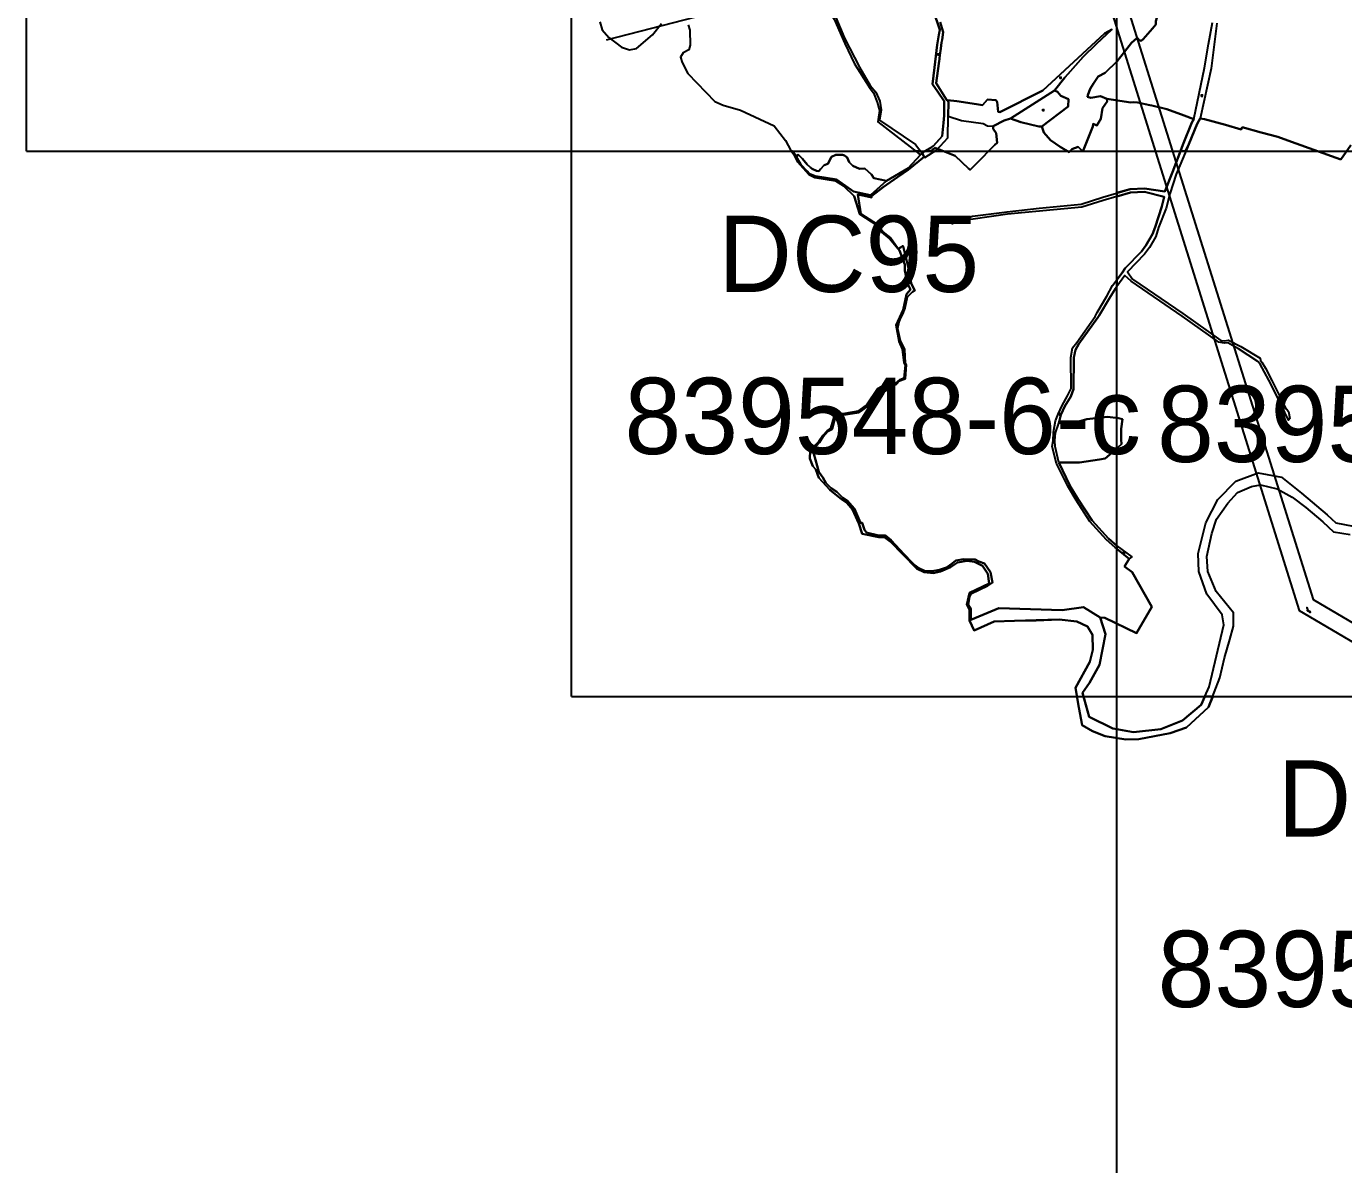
# Model space of a CAD drawing. Extents: x 548357 to 553070, y 1834500 to 1842500.
# Drawn here: x 549500 to 550708, y 1836570 to 1837615 of the extents above; entities that cross this region are included whole.
import ezdxf

# ---------------------------------------------------------------- set-up
doc = ezdxf.new("R2010")
doc.units = 0
for name, color, linetype in [('Level 10', 7, 'Continuous'), ('Level 11', 7, 'Continuous'), ('Level 2', 7, 'Continuous'), ('Level 23', 7, 'Continuous'), ('Level 30', 7, 'Continuous'), ('Level 52', 7, 'Continuous'), ('Level 55', 7, 'Continuous'), ('Level 61', 7, 'Continuous'), ('Level 62', 7, 'Continuous'), ('Level 8', 7, 'Continuous')]:
    doc.layers.add(name, color=color, linetype=linetype)

msp = doc.modelspace()

# ---------------------------------------------------------------- linework, layer by layer
at = {"layer": 'Level 10'}
for p, q in [((550402.5, 1837530), (550442.7, 1837555.9)), ((550500, 1837375.9), (550500, 1837382.2)), ((550500, 1837135.3), (550500, 1837138.2))]:
    msp.add_line(p, q, dxfattribs=at)
for points in [[(550152.7, 1837872.3), (550151, 1837850.9), (550152.6, 1837836.9), (550154.2, 1837820.1), (550163.3, 1837793.6), (550180.8, 1837767.5), (550203.3, 1837724.4), (550205.9, 1837714.7), (550214.3, 1837681.2), (550217.2, 1837670.6), (550227.2, 1837644.2), (550232.8, 1837633.6), (550240.7, 1837621.1), (550250.6, 1837598.8), (550259.5, 1837580.3), (550262.1, 1837576), (550273.8, 1837557.7), (550276.7, 1837553.6), (550280.1, 1837545), (550282.4, 1837537.6), (550281.1, 1837529.1), (550280.8, 1837527.2), (550320, 1837496.9), (550320, 1837496.9)], [(550324, 1837500), (550330.2, 1837503.9), (550330.9, 1837504.4), (550331.8, 1837504.9), (550339.9, 1837513.9), (550341.1, 1837526.1), (550341.7, 1837532.8), (550341.7, 1837545.9), (550335.9, 1837554.6), (550331, 1837561.7), (550332.8, 1837576.9), (550335.2, 1837597.6), (550336.8, 1837607), (550337.6, 1837611.4), (550331.7, 1837629.4)], [(550338, 1837618.5), (550340.6, 1837609.3), (550339.7, 1837602.4), (550339.3, 1837599.8), (550338.6, 1837594.4), (550337.8, 1837588.2), (550337.4, 1837585.2), (550337.3, 1837584.6), (550337.3, 1837584.6), (550337, 1837582.6), (550335.9, 1837573.7), (550334.4, 1837562.4), (550344.2, 1837546.9), (550344.8, 1837546.8)], [(550500, 1837382.2), (550504.8, 1837388.4), (550507.7, 1837392.8), (550522.5, 1837408), (550526.6, 1837413.6), (550532.6, 1837424), (550535, 1837430.3), (550541.2, 1837449.3), (550543.5, 1837458.3), (550525.3, 1837462.8), (550512.6, 1837462.3), (550487.5, 1837455), (550467.9, 1837448.7), (550399.7, 1837442.4), (550368.1, 1837437.8), (550353.9, 1837436.6), (550349.1, 1837433.4), (550347.1, 1837435.8), (550354, 1837438.8), (550365.7, 1837439.9), (550367.6, 1837440.4), (550399.3, 1837444.5), (550428.7, 1837448), (550467.2, 1837451.5), (550487, 1837458), (550512.1, 1837465.3), (550525.3, 1837465.9), (550544.1, 1837463), (550551, 1837480.9), (550561.2, 1837507.6), (550568.8, 1837526.6), (550570.5, 1837529.6), (550580.4, 1837576.6), (550583.9, 1837598.2), (550587.6, 1837618.2)], [(550591.8, 1837617.6), (550586.5, 1837576), (550576.3, 1837530.1), (550575.3, 1837527.9), (550573.6, 1837525.1), (550565.9, 1837506.6), (550554.3, 1837479.1), (550548.7, 1837460.9), (550545.1, 1837448), (550538.3, 1837430.1), (550535.6, 1837422), (550529.8, 1837411.7), (550525.4, 1837405.7), (550509.8, 1837389.4), (550514.3, 1837382.7), (550560.5, 1837351.2), (550595.2, 1837326.6), (550598.6, 1837326.2), (550602.3, 1837326.7), (550613.8, 1837321), (550631.4, 1837310.2), (550631.8, 1837308.2), (550633, 1837306.6), (550636.4, 1837301.1), (550642, 1837289.8), (550650, 1837273.9), (550655.1, 1837263.7), (550656.3, 1837262.9), (550657.3, 1837261.3), (550658.7, 1837254.8), (550657.4, 1837253.4), (550647.4, 1837274.4), (550639.4, 1837290.2), (550631.3, 1837304.8), (550629.4, 1837307.1), (550611.5, 1837318.8), (550601.8, 1837324.3), (550598.6, 1837324.1), (550593.6, 1837324.8), (550559.9, 1837348.7), (550513.1, 1837380.8), (550507.2, 1837386), (550500, 1837375.9)], [(550344.8, 1837546.8), (550353.2, 1837546.1), (550371.2, 1837543.3), (550376.7, 1837542.5), (550381.4, 1837547.4), (550388.9, 1837546.9), (550390.1, 1837545.5), (550391.1, 1837536.2), (550392.7, 1837535.8), (550432, 1837555.7), (550488.7, 1837608.2), (550495.4, 1837611.7), (550481.3, 1837598.5), (550469, 1837586.8), (550455.1, 1837570.7), (550452.3, 1837567.8), (550442.7, 1837555.9)], [(550442.7, 1837555.9), (550445.5, 1837554.6), (550448.7, 1837550.8), (550455.6, 1837548), (550455.3, 1837541.2), (550431.1, 1837522.8), (550428.5, 1837522.7), (550411.9, 1837526.8), (550402.5, 1837530)], [(550344.8, 1837546.8), (550345.6, 1837545.1), (550345.4, 1837532.3)], [(550323.4, 1837495.1), (550323.4, 1837495.1), (550323.9, 1837494.4), (550334.8, 1837501.3), (550345, 1837512.3), (550345.4, 1837532.3)], [(550345.4, 1837532.3), (550357.5, 1837528.4), (550377.5, 1837525.5), (550381.4, 1837523.4), (550386.7, 1837523.1), (550396.6, 1837528.2), (550402.5, 1837530)], [(550580.6, 1837000), (550587.9, 1837000), (550584.1, 1836990.1), (550563.8, 1836971.5), (550548.8, 1836966.2), (550520.2, 1836960.6), (550508.2, 1836960.3), (550489.2, 1836963.5), (550477.7, 1836968.2), (550468.3, 1836973.6), (550465.2, 1836989.7), (550462.1, 1837007.8), (550475.3, 1837031.7), (550478.1, 1837042.8), (550477.8, 1837056.5), (550473.2, 1837064.2), (550463.4, 1837068.7), (550447, 1837070.4), (550426.1, 1837069.8), (550406.1, 1837069.4), (550387.4, 1837068.7), (550369.2, 1837060.4), (550364.8, 1837069.6), (550364.9, 1837079.8), (550362.4, 1837084.3), (550365, 1837095), (550383, 1837103.6), (550381.8, 1837112.5), (550376.7, 1837119.7), (550369.6, 1837123.5), (550362.7, 1837124.3), (550354, 1837122.7), (550347.5, 1837118.6), (550338.3, 1837114.7), (550331.9, 1837113.1), (550323.2, 1837113.8), (550316.3, 1837117.3), (550292.1, 1837142.2), (550287.2, 1837145.7), (550281.4, 1837146.1), (550266.5, 1837149.2), (550263.5, 1837158.7), (550257.5, 1837171.4), (550252.3, 1837177.4), (550247.7, 1837180.6), (550236.8, 1837189.6), (550226.8, 1837200.4), (550224, 1837208), (550221.1, 1837211.2), (550218.6, 1837218.1), (550218.8, 1837225.1), (550220.6, 1837227.3), (550226.4, 1837233.6), (550230.4, 1837239.3), (550234.3, 1837243.5), (550237.7, 1837246.1), (550240.7, 1837256.4), (550244.3, 1837259.1), (550248.7, 1837259.2), (550262.9, 1837261.7), (550270.5, 1837267), (550280.5, 1837282.2), (550284.5, 1837284.4), (550286.9, 1837281.1), (550291.1, 1837285), (550297.3, 1837287.4), (550300.9, 1837290.4), (550304.9, 1837291.9), (550306.2, 1837303.9), (550305, 1837306), (550303.5, 1837318.5), (550300.3, 1837325.7), (550297.7, 1837340.4), (550303.9, 1837354.7), (550307, 1837368.9), (550310.7, 1837373.3), (550308.3, 1837378.2), (550305.6, 1837390.5), (550305.7, 1837396.3), (550300.6, 1837409), (550291.6, 1837420), (550284.4, 1837425.8), (550279.9, 1837432.2), (550264.4, 1837442.4), (550259.2, 1837458.9), (550249.4, 1837468.2), (550242.1, 1837472.9), (550223.1, 1837475.9), (550217.4, 1837478.7), (550207.4, 1837490), (550204.2, 1837496.9), (550201.6, 1837500), (550201.6, 1837500), (550202.6, 1837500), (550204.7, 1837497.3), (550210.1, 1837488), (550216.1, 1837481.8), (550218.3, 1837479.3), (550223.4, 1837477.1), (550231.6, 1837476.1), (550242.8, 1837474.1), (550248, 1837470.4), (550251.2, 1837468.2), (550258.6, 1837463.1), (550274.1, 1837459.8), (550288.9, 1837472.9), (550308.6, 1837484.7), (550320, 1837496.9)], [(550323.4, 1837495.1), (550308.5, 1837482.9), (550298.8, 1837476.4), (550285.8, 1837467.1), (550275, 1837459), (550274.9, 1837457.7), (550273.7, 1837458.1), (550262.4, 1837460.5), (550265.1, 1837442.8), (550280.5, 1837433), (550285.5, 1837426.3), (550292.4, 1837420.7), (550299.5, 1837410.6), (550302.1, 1837412.1), (550303.1, 1837413), (550304.2, 1837413.1), (550310.6, 1837386.5), (550311.5, 1837378.7), (550314.7, 1837372.2), (550312.7, 1837371), (550311, 1837369.7), (550307.7, 1837366.1), (550305.5, 1837356.1), (550303.5, 1837350.5), (550301.4, 1837346.6), (550300, 1837343.2), (550299, 1837337.4), (550301.2, 1837326.6), (550305.3, 1837318.1), (550306, 1837305.8), (550306.9, 1837304.1), (550305.9, 1837291.4), (550300.7, 1837289.4), (550297.9, 1837286.3), (550291.9, 1837284.2), (550288.1, 1837280.2), (550286.3, 1837279.8), (550283.8, 1837282.7), (550281.6, 1837281.6), (550276.8, 1837274.3), (550271.6, 1837266.3), (550263.3, 1837260.3), (550247.8, 1837257.9), (550244.6, 1837258.1), (550241.7, 1837255.8), (550238.8, 1837245.1), (550234.7, 1837242.9), (550230.8, 1837238.5), (550227.4, 1837233), (550221.8, 1837226.9), (550221.7, 1837225), (550222, 1837222.5), (550226.7, 1837206), (550227.4, 1837205), (550230.3, 1837200.9), (550233, 1837196), (550237.9, 1837190.9), (550243.3, 1837187.6), (550248.6, 1837182), (550252.9, 1837179.5), (550259.3, 1837172), (550264.8, 1837159.2), (550266.6, 1837159.2), (550268.6, 1837152.8), (550270.5, 1837150.2), (550281.6, 1837147.7), (550287.8, 1837147.6), (550292.9, 1837143.3), (550305.1, 1837130.5), (550307, 1837128.3), (550310, 1837125.3), (550314.9, 1837120.4), (550318.3, 1837117.7), (550324.1, 1837114.9), (550330.3, 1837114.9), (550337.5, 1837116), (550343.7, 1837118.3), (550349.1, 1837121.8), (550352.3, 1837124.5), (550359.4, 1837126), (550370.1, 1837125.5), (550373.4, 1837123.6), (550378.7, 1837121.8), (550384.1, 1837113.8), (550385.9, 1837104.4), (550381.3, 1837101.5), (550366, 1837094.2), (550364.9, 1837091.2), (550363.8, 1837084.4), (550366.2, 1837080.4), (550366.1, 1837070.1), (550391.9, 1837080.8), (550449.9, 1837079.2), (550469.4, 1837081.8), (550484.8, 1837072.5), (550489.7, 1837057), (550484.2, 1837028.8), (550474.8, 1837012.4), (550468.6, 1837003.3), (550474.6, 1836981.1), (550496.3, 1836970.6), (550515.4, 1836967.2), (550540.2, 1836969.9), (550560.1, 1836977.9), (550577.2, 1836992.3), (550580.6, 1837000)], [(550320, 1837496.9), (550321.4, 1837498.4), (550324, 1837500), (550324, 1837500)], [(550323.4, 1837495.1), (550321.4, 1837498.4), (550324, 1837500)], [(550500, 1837135.3), (550498.5, 1837136.5), (550490.5, 1837143.6), (550475.2, 1837160.3), (550462.8, 1837179.9), (550454.9, 1837192.7), (550444.8, 1837213.7), (550440.8, 1837229.1), (550441.5, 1837234.4), (550441.9, 1837242.5), (550443.8, 1837252.7), (550446.3, 1837258.9), (550450, 1837266.9), (550454.8, 1837275.8), (550458, 1837282.3), (550457.9, 1837311), (550459.2, 1837319.7), (550463.4, 1837324.7), (550480.2, 1837348.4), (550482, 1837352.1), (550490.8, 1837367), (550495.9, 1837376.9), (550500, 1837382.2)], [(550500, 1837138.2), (550492.2, 1837144.9), (550477.3, 1837161.2), (550464.6, 1837180.9), (550456.8, 1837193.5), (550446.7, 1837214.6), (550443.3, 1837229.2), (550443.2, 1837234.5), (550443.8, 1837241.8), (550446.7, 1837250.5), (550448.7, 1837258.3), (550452.3, 1837266.1), (550457.7, 1837275.1), (550460.2, 1837281.7), (550460.6, 1837310.8), (550462.2, 1837318), (550465.2, 1837323.4), (550483.8, 1837349.4), (550493.2, 1837365.4), (550498.9, 1837374.3), (550500, 1837375.9)], [(550580.6, 1837000), (550584.6, 1837008.9), (550598.2, 1837065.5), (550596.5, 1837074.8), (550582.6, 1837093.9), (550575.3, 1837114.5), (550574.5, 1837131.1), (550581.7, 1837159.3), (550592.5, 1837180.5), (550609.2, 1837197.5), (550629.7, 1837205), (550650.9, 1837201), (550669.4, 1837186.3), (550692.8, 1837166.6), (550700.9, 1837159.3), (550724.5, 1837154.7)], [(550500, 1837138.2), (550500.1, 1837138.1), (550513.7, 1837127.9), (550511.2, 1837126.1), (550500, 1837135.3)]]:
    msp.add_lwpolyline(points, dxfattribs=at)
at = {"layer": 'Level 11'}
for p, q in [((550335.4, 1837588.8), (550334.7, 1837588.8)), ((550336, 1837589.4), (550335.4, 1837588.8)), ((550335.4, 1837588.8), (550336, 1837588.2)), ((550336, 1837590), (550336, 1837589.4)), ((550336.6, 1837588.8), (550336, 1837589.4)), ((550336, 1837588.2), (550336.6, 1837588.8)), ((550336, 1837588.2), (550336, 1837587.5)), ((550337.2, 1837588.8), (550336.6, 1837588.8)), ((550447.7, 1837567.4), (550447.1, 1837567.4)), ((550448.4, 1837568), (550447.7, 1837567.4)), ((550447.7, 1837567.4), (550448.4, 1837566.8)), ((550448.4, 1837568.6), (550448.4, 1837568)), ((550449, 1837567.4), (550448.4, 1837568)), ((550448.4, 1837566.8), (550449, 1837567.4)), ((550448.4, 1837566.8), (550448.4, 1837566.1)), ((550449.6, 1837567.4), (550449, 1837567.4)), ((550577.4, 1837551.1), (550576.8, 1837551.1)), ((550578, 1837551.7), (550577.4, 1837551.1)), ((550577.4, 1837551.1), (550578, 1837550.4)), ((550578, 1837552.3), (550578, 1837551.7)), ((550578.6, 1837551.1), (550578, 1837551.7)), ((550578, 1837550.4), (550578.6, 1837551.1)), ((550578, 1837550.4), (550578, 1837549.8)), ((550579.3, 1837551.1), (550578.6, 1837551.1)), ((550431.8, 1837537.8), (550431.2, 1837537.8)), ((550432.4, 1837538.4), (550431.8, 1837537.8)), ((550431.8, 1837537.8), (550432.4, 1837537.2)), ((550432.4, 1837539.1), (550432.4, 1837538.4)), ((550433.1, 1837537.8), (550432.4, 1837538.4)), ((550432.4, 1837537.2), (550433.1, 1837537.8)), ((550432.4, 1837537.2), (550432.4, 1837536.6)), ((550433.7, 1837537.8), (550433.1, 1837537.8)), ((550447, 1837258.7), (550446.3, 1837258.7)), ((550447.6, 1837259.3), (550447, 1837258.7)), ((550447, 1837258.7), (550447.6, 1837258.1)), ((550447.6, 1837260), (550447.6, 1837259.3)), ((550448.2, 1837258.7), (550447.6, 1837259.3)), ((550447.6, 1837258.1), (550448.2, 1837258.7)), ((550447.6, 1837258.1), (550447.6, 1837257.5)), ((550448.8, 1837258.7), (550448.2, 1837258.7)), ((550223.4, 1837230.2), (550222.8, 1837230.2)), ((550224, 1837230.8), (550223.4, 1837230.2)), ((550223.4, 1837230.2), (550224, 1837229.5)), ((550224, 1837231.4), (550224, 1837230.8)), ((550224.7, 1837230.2), (550224, 1837230.8)), ((550224, 1837229.5), (550224.7, 1837230.2)), ((550224, 1837229.5), (550224, 1837228.9)), ((550225.3, 1837230.2), (550224.7, 1837230.2)), ((550505.9, 1837131.7), (550505.3, 1837131.7)), ((550506.5, 1837132.3), (550505.9, 1837131.7)), ((550505.9, 1837131.7), (550506.5, 1837131.1)), ((550506.5, 1837132.9), (550506.5, 1837132.3)), ((550507.1, 1837131.7), (550506.5, 1837132.3)), ((550506.5, 1837131.1), (550507.1, 1837131.7)), ((550507.8, 1837131.7), (550507.1, 1837131.7)), ((550506.5, 1837131.1), (550506.5, 1837130.4))]:
    msp.add_line(p, q, dxfattribs=at)
for centre in [(550336, 1837588.8), (550448.4, 1837567.4), (550578, 1837551.1), (550432.4, 1837537.8), (550447.6, 1837258.7), (550224, 1837230.2), (550506.5, 1837131.7)]:
    msp.add_circle(centre, 0.15, dxfattribs=at)
at = {"layer": 'Level 2'}
for p, q in [((550402.5, 1837530), (550442.7, 1837555.9)), ((550442.7, 1837555.9), (550402.5, 1837530)), ((550344.8, 1837546.8), (550345.6, 1837545.1)), ((550345.6, 1837545.1), (550345.4, 1837532.3))]:
    msp.add_line(p, q, dxfattribs=at)
for points in [[(550331.7, 1837629.4), (550337.6, 1837611.4), (550336.8, 1837607), (550335.2, 1837597.6), (550332.8, 1837576.9), (550331, 1837561.7), (550335.9, 1837554.6), (550341.7, 1837545.9), (550341.7, 1837532.8), (550341.1, 1837526.1), (550339.9, 1837513.9), (550331.8, 1837504.9), (550330.9, 1837504.4), (550330.2, 1837503.9), (550324, 1837500), (550321.4, 1837498.4), (550323.4, 1837495.1), (550323.9, 1837494.4), (550334.8, 1837501.3), (550345, 1837512.3), (550345.4, 1837532.3), (550345.6, 1837545.1), (550344.8, 1837546.8), (550344.2, 1837546.9), (550334.4, 1837562.4), (550335.9, 1837573.7), (550337, 1837582.6), (550337.3, 1837584.6), (550337.3, 1837584.6), (550337.4, 1837585.2), (550337.8, 1837588.2), (550338.6, 1837594.4), (550339.3, 1837599.8), (550339.7, 1837602.4), (550340.6, 1837609.3), (550338, 1837618.5)], [(550442.7, 1837555.9), (550452.3, 1837567.8), (550455.1, 1837570.7), (550469, 1837586.8), (550481.3, 1837598.5), (550495.4, 1837611.7), (550488.7, 1837608.2), (550432, 1837555.7), (550392.7, 1837535.8), (550391.1, 1837536.2), (550390.1, 1837545.5), (550388.9, 1837546.9), (550381.4, 1837547.4), (550376.7, 1837542.5), (550371.2, 1837543.3), (550353.2, 1837546.1), (550344.8, 1837546.8)], [(550402.5, 1837530), (550411.9, 1837526.8), (550428.5, 1837522.7), (550431.1, 1837522.8), (550455.3, 1837541.2), (550455.6, 1837548), (550448.7, 1837550.8), (550445.5, 1837554.6), (550442.7, 1837555.9)], [(550345.4, 1837532.3), (550357.5, 1837528.4), (550377.5, 1837525.5), (550381.4, 1837523.4), (550386.7, 1837523.1), (550396.6, 1837528.2), (550402.5, 1837530)], [(550321.4, 1837498.4), (550320, 1837496.9), (550308.6, 1837484.7), (550288.9, 1837472.9), (550274.1, 1837459.8), (550258.6, 1837463.1), (550251.2, 1837468.2), (550248, 1837470.4), (550242.8, 1837474.1), (550231.6, 1837476.1), (550223.4, 1837477.1), (550218.3, 1837479.3), (550216.1, 1837481.8), (550210.1, 1837488), (550204.7, 1837497.3), (550202.6, 1837500), (550201.6, 1837500), (550204.2, 1837496.9), (550207.4, 1837490), (550217.4, 1837478.7), (550223.1, 1837475.9), (550242.1, 1837472.9), (550249.4, 1837468.2), (550259.2, 1837458.9), (550264.4, 1837442.4), (550279.9, 1837432.2), (550284.4, 1837425.8), (550291.6, 1837420), (550300.6, 1837409), (550305.7, 1837396.3), (550305.6, 1837390.5), (550308.3, 1837378.2), (550310.7, 1837373.3), (550307, 1837368.9), (550303.9, 1837354.7), (550297.7, 1837340.4), (550300.3, 1837325.7), (550303.5, 1837318.5), (550305, 1837306), (550306.2, 1837303.9), (550304.9, 1837291.9), (550300.9, 1837290.4), (550297.3, 1837287.4), (550291.1, 1837285), (550286.9, 1837281.1), (550284.5, 1837284.4), (550280.5, 1837282.2), (550270.5, 1837267), (550262.9, 1837261.7), (550248.7, 1837259.2), (550244.3, 1837259.1), (550240.7, 1837256.4), (550237.7, 1837246.1), (550234.3, 1837243.5), (550230.4, 1837239.3), (550226.4, 1837233.6), (550220.6, 1837227.3), (550218.8, 1837225.1), (550218.6, 1837218.1), (550221.1, 1837211.2), (550224, 1837208), (550226.8, 1837200.4), (550236.8, 1837189.6), (550247.7, 1837180.6), (550252.3, 1837177.4), (550257.5, 1837171.4), (550263.5, 1837158.7), (550266.5, 1837149.2), (550281.4, 1837146.1), (550287.2, 1837145.7), (550292.1, 1837142.2), (550316.3, 1837117.3), (550323.2, 1837113.8), (550331.9, 1837113.1), (550338.3, 1837114.7), (550347.5, 1837118.6), (550354, 1837122.7), (550362.7, 1837124.3), (550369.6, 1837123.5), (550376.7, 1837119.7), (550381.8, 1837112.5), (550383, 1837103.6), (550365, 1837095), (550362.4, 1837084.3), (550364.9, 1837079.8), (550364.8, 1837069.6), (550369.2, 1837060.4), (550387.4, 1837068.7), (550406.1, 1837069.4), (550426.1, 1837069.8), (550447, 1837070.4), (550463.4, 1837068.7), (550473.2, 1837064.2), (550477.8, 1837056.5), (550478.1, 1837042.8), (550475.3, 1837031.7), (550462.1, 1837007.8)], [(550311, 1837369.7), (550312.7, 1837371), (550314.7, 1837372.2), (550311.5, 1837378.7), (550310.6, 1837386.5), (550304.2, 1837413.1), (550303.1, 1837413), (550302.1, 1837412.1), (550299.5, 1837410.6), (550292.4, 1837420.7), (550285.5, 1837426.3), (550280.5, 1837433), (550265.1, 1837442.8), (550262.4, 1837460.5), (550273.7, 1837458.1), (550274.9, 1837457.7), (550275, 1837459), (550285.8, 1837467.1), (550298.8, 1837476.4), (550308.5, 1837482.9), (550323.4, 1837495.1), (550321.4, 1837498.4)], [(550462.1, 1837007.8), (550465.2, 1836989.7), (550468.3, 1836973.6), (550477.7, 1836968.2), (550489.2, 1836963.5), (550508.2, 1836960.3), (550520.2, 1836960.6), (550548.8, 1836966.2), (550563.8, 1836971.5), (550584.1, 1836990.1), (550587.9, 1837000), (550580.6, 1837000), (550577.2, 1836992.3), (550560.1, 1836977.9), (550540.2, 1836969.9), (550515.4, 1836967.2), (550496.3, 1836970.6), (550474.6, 1836981.1), (550468.6, 1837003.3), (550474.8, 1837012.4), (550484.2, 1837028.8), (550489.7, 1837057), (550484.8, 1837072.5), (550469.4, 1837081.8), (550449.9, 1837079.2), (550391.9, 1837080.8), (550366.1, 1837070.1), (550366.2, 1837080.4), (550363.8, 1837084.4), (550364.9, 1837091.2), (550366, 1837094.2), (550381.3, 1837101.5), (550385.9, 1837104.4), (550384.1, 1837113.8), (550378.7, 1837121.8), (550373.4, 1837123.6), (550370.1, 1837125.5), (550359.4, 1837126), (550352.3, 1837124.5), (550349.1, 1837121.8), (550343.7, 1837118.3), (550337.5, 1837116), (550330.3, 1837114.9), (550324.1, 1837114.9), (550318.3, 1837117.7), (550314.9, 1837120.4), (550310, 1837125.3), (550307, 1837128.3), (550305.1, 1837130.5), (550292.9, 1837143.3), (550287.8, 1837147.6), (550281.6, 1837147.7), (550270.5, 1837150.2), (550268.6, 1837152.8), (550266.6, 1837159.2), (550264.8, 1837159.2), (550259.3, 1837172), (550252.9, 1837179.5), (550248.6, 1837182), (550243.3, 1837187.6), (550237.9, 1837190.9), (550233, 1837196), (550230.3, 1837200.9), (550227.4, 1837205), (550226.7, 1837206), (550222, 1837222.5), (550221.7, 1837225), (550221.8, 1837226.9), (550227.4, 1837233), (550230.8, 1837238.5), (550234.7, 1837242.9), (550238.8, 1837245.1), (550241.7, 1837255.8), (550244.6, 1837258.1), (550247.8, 1837257.9), (550263.3, 1837260.3), (550271.6, 1837266.3), (550276.8, 1837274.3), (550281.6, 1837281.6), (550283.8, 1837282.7), (550286.3, 1837279.8), (550288.1, 1837280.2), (550291.9, 1837284.2), (550297.9, 1837286.3), (550300.7, 1837289.4), (550305.9, 1837291.4), (550306.9, 1837304.1), (550306, 1837305.8), (550305.3, 1837318.1), (550301.2, 1837326.6), (550299, 1837337.4), (550300, 1837343.2), (550301.4, 1837346.6), (550303.5, 1837350.5), (550305.5, 1837356.1), (550307.7, 1837366.1), (550311, 1837369.7)]]:
    msp.add_lwpolyline(points, dxfattribs=at)
at = {"layer": 'Level 23'}
msp.add_lwpolyline([(550242.2, 1837622.9), (550250.4, 1837603.8), (550263.9, 1837577.3), (550273.9, 1837560.5), (550278.9, 1837554.4), (550282.8, 1837546.1), (550283.9, 1837538), (550282.3, 1837528.5), (550315.4, 1837506.4), (550321.4, 1837498.4)], dxfattribs=at)
at = {"layer": 'Level 30'}
for points in [[(551348.5, 1837748.5), (550483.8, 1837722.1), (550485.2, 1837710), (550679.9, 1837088.9), (551354.5, 1836691.7), (551571.9, 1836563.7), (551789.1, 1836436.9), (552265, 1836150.2)], [(550031.9, 1837602.3), (550349, 1837684.3), (550351.6, 1837685), (550448.4, 1837710), (550459.8, 1837721.4), (550468.8, 1837721.6), (550470.5, 1837706.8), (550667.3, 1837078.9), (551346.9, 1836678.7), (551564.3, 1836550.7), (551781.4, 1836424), (552265.3, 1836132.4)]]:
    msp.add_lwpolyline(points, dxfattribs=at)
at = {"layer": 'Level 52'}
for p, q in [((550396.6, 1837528.2), (550402.5, 1837530)), ((550402.5, 1837530), (550411.9, 1837526.8)), ((550386.7, 1837523.1), (550396.6, 1837528.2)), ((550411.9, 1837526.8), (550428.5, 1837522.7)), ((550428.5, 1837522.7), (550431.1, 1837522.8)), ((550660.1, 1837508.6), (550705.5, 1837492.5)), ((550705.5, 1837492.5), (550660.1, 1837508.6)), ((550705.5, 1837492.5), (550714.7, 1837505.7)), ((550714.7, 1837505.7), (550705.5, 1837492.5)), ((550202.6, 1837500), (550201.6, 1837500)), ((550204.7, 1837497.3), (550202.6, 1837500)), ((550202.9, 1837499.6), (550204.7, 1837497.3)), ((550206.1, 1837494.8), (550204.7, 1837497.3)), ((550204.7, 1837497.3), (550206.1, 1837494.8)), ((550207.7, 1837497), (550206.1, 1837494.8)), ((550206.1, 1837494.8), (550207.7, 1837497)), ((550207.7, 1837497), (550211.6, 1837493.2)), ((550234.9, 1837488.6), (550238.3, 1837495.1)), ((550238.3, 1837495.1), (550242.3, 1837496.9)), ((550242.3, 1837496.9), (550248.4, 1837496.9)), ((550248.4, 1837496.9), (550250.2, 1837496.2)), ((550250.2, 1837496.2), (550252.7, 1837494.2)), ((550252.7, 1837494.2), (550254.4, 1837490.2)), ((550320, 1837496.9), (550308.6, 1837484.7)), ((550308.6, 1837484.7), (550320, 1837496.9)), ((550320.2, 1837500), (550316, 1837500)), ((550316, 1837500), (550320, 1837496.9)), ((550321.4, 1837498.4), (550320.2, 1837500)), ((550324, 1837500), (550321.4, 1837498.4)), ((550329.3, 1837500), (550324, 1837500)), ((550333.3, 1837503.3), (550329.3, 1837500)), ((550351.6, 1837495.9), (550333.3, 1837503.3)), ((550333.3, 1837503.3), (550351.6, 1837495.9)), ((550558.3, 1837500), (550563.1, 1837500)), ((550563.1, 1837500), (550558.3, 1837500)), ((550211.6, 1837493.2), (550215.9, 1837487.8)), ((550215.9, 1837487.8), (550219, 1837485.3)), ((550219, 1837485.3), (550220.5, 1837484)), ((550220.5, 1837484), (550224.5, 1837482.2)), ((550224.5, 1837482.2), (550226.7, 1837481.9)), ((550226.7, 1837481.9), (550228.3, 1837483.7)), ((550228.3, 1837483.7), (550231.7, 1837487.2)), ((550231.7, 1837487.2), (550234.9, 1837488.6)), ((550254.4, 1837490.2), (550257.8, 1837486.6)), ((550257.8, 1837486.6), (550263.9, 1837483.9)), ((550263.9, 1837483.9), (550268.8, 1837484.1)), ((550268.8, 1837484.1), (550274.9, 1837478.7)), ((550308.6, 1837484.7), (550288.9, 1837472.9)), ((550288.9, 1837472.9), (550308.6, 1837484.7)), ((550274.9, 1837478.7), (550277.2, 1837475.5)), ((550277.2, 1837475.5), (550288.9, 1837472.9)), ((550500, 1837458.6), (550500, 1837461.8)), ((550500, 1837461.8), (550500, 1837458.6)), ((550500, 1837375.9), (550500, 1837382.1)), ((550500, 1837382.1), (550500, 1837375.9)), ((550465.1, 1837252.3), (550446.7, 1837250.5)), ((550446.7, 1837250.5), (550465.1, 1837252.3)), ((550500, 1837135.3), (550500, 1837138.2)), ((550500, 1837138.2), (550500, 1837135.3)), ((550511.2, 1837126.1), (550500, 1837135.3)), ((550500, 1837135.3), (550511.2, 1837126.1)), ((550507, 1837119), (550511.2, 1837126.1)), ((550587.9, 1837000), (550580.6, 1837000)), ((550580.6, 1837000), (550587.9, 1837000))]:
    msp.add_line(p, q, dxfattribs=at)
for points in [[(550546.7, 1837638.9), (550545.6, 1837636.9), (550541.6, 1837633), (550538.1, 1837630.8), (550537.3, 1837624.7), (550536.6, 1837622.6), (550535.7, 1837619.4), (550535.6, 1837616.3), (550532.7, 1837612.8), (550526.4, 1837605.3), (550524.1, 1837602.9), (550522.4, 1837601.4), (550520.6, 1837601.9)], [(550520.6, 1837601.9), (550522.4, 1837601.4), (550524.1, 1837602.9), (550526.4, 1837605.3), (550532.7, 1837612.8), (550535.6, 1837616.3), (550535.7, 1837619.4), (550536.6, 1837622.6), (550537.3, 1837624.7), (550538.1, 1837630.8), (550541.6, 1837633), (550545.6, 1837636.9), (550546.7, 1837638.9)], [(550520.6, 1837601.9), (550519.3, 1837603.4), (550518.2, 1837603.9), (550513.5, 1837599.5), (550507.1, 1837591.3), (550500.3, 1837582.8), (550489.2, 1837572), (550483, 1837568.5), (550478.6, 1837562.3), (550475.5, 1837557.4), (550473.4, 1837551.5), (550473.2, 1837549.9)], [(550473.2, 1837549.9), (550473.4, 1837551.5), (550475.5, 1837557.4), (550478.6, 1837562.3), (550483, 1837568.5), (550489.2, 1837572), (550500.3, 1837582.8), (550507.1, 1837591.3), (550513.5, 1837599.5), (550518.2, 1837603.9), (550519.3, 1837603.4), (550520.6, 1837601.9)], [(550490.8, 1837548.1), (550491.1, 1837545.7), (550486.7, 1837539.7), (550485.2, 1837529.8), (550481.5, 1837523.6), (550478.2, 1837525.1), (550478.1, 1837522.7), (550468.7, 1837499.8), (550464.6, 1837504.2), (550458.7, 1837502), (550456.4, 1837499.2), (550448.1, 1837504), (550439.3, 1837510.2), (550433.1, 1837517.3), (550431.1, 1837522.8)], [(550431.1, 1837522.8), (550433.1, 1837517.3), (550439.3, 1837510.2), (550448.1, 1837504), (550456.4, 1837499.2), (550458.7, 1837502), (550464.6, 1837504.2), (550468.7, 1837499.8), (550478.1, 1837522.7), (550478.2, 1837525.1), (550481.5, 1837523.6), (550485.2, 1837529.8), (550486.7, 1837539.7), (550491.1, 1837545.7), (550490.8, 1837548.1)], [(550473.2, 1837549.9), (550476.1, 1837549.1), (550485.1, 1837550.5), (550490.8, 1837548.1)], [(550490.8, 1837548.1), (550485.1, 1837550.5), (550476.1, 1837549.1), (550473.2, 1837549.9)], [(550490.8, 1837548.1), (550512.9, 1837544.7), (550515.6, 1837545.2)], [(550515.6, 1837545.2), (550512.9, 1837544.7), (550490.8, 1837548.1)], [(550515.6, 1837545.2), (550518.9, 1837544.8), (550530.1, 1837542.3)], [(550570.5, 1837529.6), (550561.6, 1837532.8), (550545.8, 1837538.6), (550532, 1837541.9), (550530.1, 1837542.3), (550518.9, 1837544.8), (550515.6, 1837545.2)], [(550530.1, 1837542.3), (550532, 1837541.9), (550545.8, 1837538.6), (550561.6, 1837532.8), (550570.5, 1837529.6)], [(550402.5, 1837530), (550396.6, 1837528.2), (550386.7, 1837523.1)], [(550431.1, 1837522.8), (550428.5, 1837522.7), (550411.9, 1837526.8), (550402.5, 1837530)], [(550563.1, 1837500), (550565.9, 1837506.6), (550573.6, 1837525.1), (550575.3, 1837527.9), (550576.3, 1837530.1)], [(550576.3, 1837530.1), (550575.3, 1837527.9), (550573.6, 1837525.1), (550565.9, 1837506.6), (550563.1, 1837500)], [(550576.3, 1837530.1), (550580.3, 1837529.4), (550599.5, 1837524.3), (550614, 1837520), (550614.9, 1837522.2)], [(550614.9, 1837522.2), (550614, 1837520), (550599.5, 1837524.3), (550580.3, 1837529.4), (550576.3, 1837530.1)], [(550386.7, 1837523.1), (550386.7, 1837520.6), (550389.3, 1837516.8), (550390.1, 1837507.9), (550388.1, 1837506.1), (550370.8, 1837488.2), (550365.4, 1837483), (550364, 1837484.4), (550351.6, 1837495.9)], [(550351.6, 1837495.9), (550364, 1837484.4), (550365.4, 1837483), (550370.8, 1837488.2), (550388.1, 1837506.1), (550390.1, 1837507.9), (550389.3, 1837516.8), (550386.7, 1837520.6), (550386.7, 1837523.1)], [(550570.5, 1837529.6), (550568.8, 1837526.6), (550561.2, 1837507.6), (550558.3, 1837500)], [(550558.3, 1837500), (550561.2, 1837507.6), (550568.8, 1837526.6), (550570.5, 1837529.6)], [(550614.9, 1837522.2), (550632.4, 1837517.4), (550647.6, 1837513.3), (550660.1, 1837508.6)], [(550660.1, 1837508.6), (550647.6, 1837513.3), (550632.4, 1837517.4), (550614.9, 1837522.2)], [(550219, 1837485.3), (550215.9, 1837487.8), (550211.6, 1837493.2), (550207.7, 1837497)], [(550248.4, 1837496.9), (550242.3, 1837496.9), (550238.3, 1837495.1), (550234.9, 1837488.6)], [(550263.9, 1837483.9), (550257.8, 1837486.6), (550254.4, 1837490.2), (550252.6, 1837494.2), (550250.2, 1837496.2), (550248.4, 1837496.9)], [(550320, 1837496.9), (550316, 1837500), (550320.2, 1837500), (550321.4, 1837498.4), (550322.7, 1837499.2), (550324, 1837500), (550329.3, 1837500), (550331.3, 1837501.6), (550333.3, 1837503.3)], [(550500, 1837461.8), (550512.1, 1837465.3), (550525.3, 1837465.9), (550544.1, 1837463), (550551, 1837480.9), (550558.3, 1837500)], [(550558.3, 1837500), (550551, 1837480.9), (550544.1, 1837463), (550525.3, 1837465.9), (550512.1, 1837465.3), (550500, 1837461.8)], [(550226.7, 1837481.9), (550224.5, 1837482.1), (550220.5, 1837484), (550219, 1837485.3)], [(550234.9, 1837488.6), (550231.7, 1837487.2), (550228.3, 1837483.7), (550226.7, 1837481.9)], [(550288.9, 1837472.9), (550277.2, 1837475.5), (550274.9, 1837478.7), (550268.8, 1837484.1), (550263.9, 1837483.9)], [(550500, 1837382.1), (550504.8, 1837388.4), (550507.7, 1837392.8), (550522.5, 1837408), (550526.6, 1837413.6), (550532.6, 1837424), (550535, 1837430.3), (550541.2, 1837449.3), (550543.5, 1837458.3), (550525.3, 1837462.8), (550512.6, 1837462.3), (550500, 1837458.6)], [(550500, 1837458.6), (550512.6, 1837462.3), (550525.3, 1837462.8), (550543.5, 1837458.3), (550541.2, 1837449.3), (550535, 1837430.3), (550532.6, 1837424), (550526.6, 1837413.6), (550522.5, 1837408), (550507.7, 1837392.8), (550504.8, 1837388.4), (550500, 1837382.1)], [(550446.7, 1837250.5), (550448.7, 1837258.3), (550452.3, 1837266.1), (550457.7, 1837275.1), (550460.2, 1837281.7), (550460.6, 1837310.8), (550462.2, 1837318), (550465.2, 1837323.4), (550482.5, 1837347.6), (550483.8, 1837349.4), (550493.2, 1837365.4), (550498.9, 1837374.3), (550500, 1837375.9)], [(550500, 1837375.9), (550498.9, 1837374.3), (550493.2, 1837365.4), (550483.8, 1837349.4), (550482.5, 1837347.6), (550465.2, 1837323.4), (550462.2, 1837318), (550460.6, 1837310.8), (550460.2, 1837281.7), (550457.7, 1837275.1), (550452.3, 1837266.1), (550448.7, 1837258.3), (550446.7, 1837250.5)], [(550505.3, 1837254.2), (550501.4, 1837255.3), (550491.5, 1837256.5), (550472.5, 1837254.2), (550465.1, 1837252.3)], [(550465.1, 1837252.3), (550472.5, 1837254.2), (550491.5, 1837256.5), (550501.4, 1837255.3), (550505.3, 1837254.2)], [(550504.2, 1837231.5), (550503.9, 1837235.8), (550504.1, 1837245.3), (550505.3, 1837254.2)], [(550505.3, 1837254.2), (550504.1, 1837245.3), (550503.9, 1837235.8), (550504.2, 1837231.5)], [(550465.9, 1837214.4), (550484, 1837217.2), (550489.2, 1837218.1), (550495.5, 1837223.3), (550504.2, 1837231.5)], [(550504.2, 1837231.5), (550495.5, 1837223.3), (550489.2, 1837218.1), (550484, 1837217.2), (550465.9, 1837214.4)], [(550492.2, 1837144.9), (550477.3, 1837161.2), (550464.6, 1837180.9), (550456.8, 1837193.5), (550446.7, 1837214.6)], [(550446.7, 1837214.6), (550454.2, 1837214.4), (550465.9, 1837214.4)], [(550465.9, 1837214.4), (550454.2, 1837214.4), (550446.7, 1837214.6)], [(550446.7, 1837214.6), (550456.8, 1837193.5), (550464.6, 1837180.9), (550477.3, 1837161.2), (550492.2, 1837144.9), (550500, 1837138.2)], [(550500, 1837138.2), (550492.2, 1837144.9)], [(550511.2, 1837126.1), (550507, 1837119)], [(550532, 1837082), (550514, 1837114), (550507, 1837119)], [(550507, 1837119), (550514, 1837114), (550532, 1837082)], [(550500, 1836969.9), (550496.3, 1836970.6), (550474.6, 1836981.1), (550468.6, 1837003.3), (550474.8, 1837012.4), (550484.2, 1837028.8), (550489.7, 1837057), (550484.8, 1837072.5)], [(550484.8, 1837072.5), (550489.7, 1837057), (550484.2, 1837028.8), (550474.8, 1837012.4), (550468.6, 1837003.3), (550474.6, 1836981.1), (550496.3, 1836970.6), (550500, 1836969.9)], [(550484.8, 1837072.5), (550489, 1837072), (550518, 1837058), (550532, 1837082)], [(550532, 1837082), (550518, 1837058), (550489, 1837072), (550484.8, 1837072.5)], [(550580.6, 1837000), (550577.2, 1836992.3), (550560.1, 1836977.9), (550540.2, 1836969.9), (550515.4, 1836967.2), (550500, 1836969.9)], [(550500, 1836969.9), (550515.4, 1836967.2), (550540.2, 1836969.9), (550560.1, 1836977.9), (550577.2, 1836992.3), (550580.6, 1837000)]]:
    msp.add_lwpolyline(points, dxfattribs=at)
at = {"layer": 'Level 55'}
for p in [(550674.3, 1837081.6), (550677.7, 1837077.1)]:
    msp.add_line(p, (550675.2, 1837078.7), dxfattribs=at)
for points in [[(550674.9, 1837080.9), (550674.3, 1837081.6), (550674.2, 1837080.6)], [(550675.1, 1837080.3), (550674.5, 1837081), (550674.4, 1837080)], [(550676.3, 1837077.5), (550677.2, 1837077.4), (550676.7, 1837078.2)], [(550676.8, 1837077.2), (550677.7, 1837077.1), (550677.2, 1837077.9)]]:
    msp.add_lwpolyline(points, dxfattribs=at)
msp.add_circle((550675.2, 1837078.7), 0.4, dxfattribs=at)
msp.add_circle((550675.2, 1837078.7), 0.4, dxfattribs=at)
at = {"layer": 'Level 61'}
for p, q in [((550000, 1837000), (550000, 1839000)), ((550500, 1834500), (550500, 1839000)), ((549500, 1837500), (549500, 1838500)), ((549500, 1837500), (552500, 1837500)), ((550000, 1837000), (552000, 1837000))]:
    msp.add_line(p, q, dxfattribs=at)
at = {"layer": 'Level 8'}
for points in [[(550025.9, 1837618.8), (550027.9, 1837611.6), (550034.2, 1837604.3), (550045.7, 1837595.7), (550053, 1837593.2), (550059.5, 1837594.2), (550074.3, 1837606.8), (550082.5, 1837617.4)], [(550107, 1837615.9), (550108.4, 1837611.2), (550108.6, 1837597.3), (550107.4, 1837593.1), (550102.2, 1837590.4), (550099.8, 1837586.3), (550101.3, 1837581.6), (550106.5, 1837571.5), (550131.4, 1837545.6), (550139.1, 1837542.5), (550155, 1837537.8), (550185.8, 1837523.4), (550196, 1837509.8), (550200.9, 1837500.9), (550204.2, 1837496.8), (550207.5, 1837490), (550217.4, 1837478.7), (550223.1, 1837475.9), (550242.1, 1837472.9), (550249.4, 1837468.2), (550259.2, 1837458.8), (550264.4, 1837442.4), (550279.9, 1837432.2), (550284.4, 1837425.8), (550291.6, 1837420), (550300.6, 1837409)], [(550300.6, 1837409), (550305.7, 1837396.3), (550305.6, 1837390.5), (550308.4, 1837378.1), (550310.7, 1837373.3), (550307, 1837368.9), (550303.9, 1837354.7), (550297.6, 1837340.4), (550300.3, 1837325.7), (550303.5, 1837318.5), (550305, 1837306), (550306.2, 1837303.9), (550304.9, 1837291.9), (550300.9, 1837290.4), (550297.3, 1837287.3), (550291, 1837285), (550286.9, 1837281.1), (550284.5, 1837284.4), (550280.5, 1837282.2), (550270.5, 1837267), (550262.9, 1837261.7), (550248.7, 1837259.2), (550244.3, 1837259.1), (550240.7, 1837256.4), (550237.7, 1837246.1), (550234.3, 1837243.5), (550230.4, 1837239.3), (550226.4, 1837233.6), (550220.6, 1837227.3), (550218.8, 1837225.1), (550218.6, 1837218.1), (550221.1, 1837211.2), (550224, 1837208), (550226.8, 1837200.4), (550236.8, 1837189.6), (550247.7, 1837180.6), (550252.3, 1837177.4), (550257.5, 1837171.4), (550263.5, 1837158.7), (550266.5, 1837149.1), (550281.4, 1837146.1), (550287.2, 1837145.7), (550292.1, 1837142.2), (550316.3, 1837117.3), (550323.2, 1837113.8), (550331.9, 1837113.1), (550338.3, 1837114.7), (550347.5, 1837118.6), (550354, 1837122.7), (550362.7, 1837124.3)], [(550362.7, 1837124.3), (550369.6, 1837123.5), (550376.7, 1837119.7), (550381.8, 1837112.5), (550383, 1837103.6), (550365, 1837095), (550362.4, 1837084.3), (550364.9, 1837079.8), (550364.8, 1837069.6), (550369.2, 1837060.4), (550387.4, 1837068.7), (550406.1, 1837069.4), (550426.1, 1837069.7), (550447, 1837070.4), (550463.4, 1837068.7), (550473.2, 1837064.2), (550477.8, 1837056.5), (550478.1, 1837042.8), (550475.3, 1837031.7), (550462.1, 1837007.8), (550465.2, 1836989.7), (550468.3, 1836973.6), (550477.7, 1836968.2), (550489.2, 1836963.5), (550508.2, 1836960.3), (550520.2, 1836960.6), (550548.8, 1836966.2), (550563.8, 1836971.5), (550584.1, 1836990.1), (550594.5, 1837017), (550598.7, 1837035.5), (550603.6, 1837052.3), (550607, 1837064.4), (550606.9, 1837076.5), (550591.1, 1837096.3), (550583.3, 1837114.7), (550582.6, 1837128.2), (550587, 1837149.5), (550591.4, 1837162.5), (550601.8, 1837177.2), (550610.5, 1837187.1), (550623.5, 1837192.4), (550631.8, 1837194.1), (550647, 1837190.5), (550660.8, 1837182.6), (550673.3, 1837173.3), (550688.9, 1837160), (550698.8, 1837151), (550714.1, 1837148.5)]]:
    msp.add_lwpolyline(points, dxfattribs=at)

# ---------------------------------------------------------------- texts
at = {"layer": 'Level 55'}
for s, p in [('839548-6-c', (550048.5, 1837222.3)), ('839548-6-d', (550536.9, 1837215)), ('839548-9-b', (550537.4, 1836715))]:
    msp.add_text(s, height=70, dxfattribs=at).set_placement(p)
at = {"layer": 'Level 62'}
for s, p in [('DC95', (550134.4, 1837371)), ('DC99', (550647.3, 1836871.4))]:
    msp.add_text(s, height=70, dxfattribs=at).set_placement(p)

doc.saveas('drawing.dxf')
